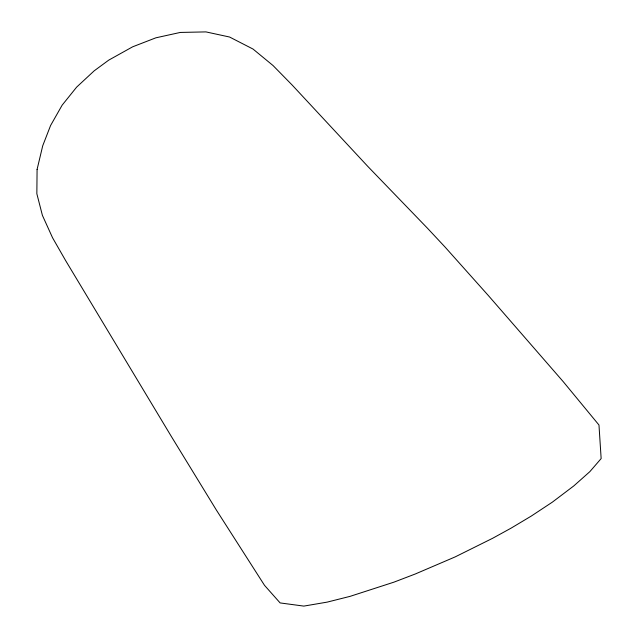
<?xml version="1.0" encoding="UTF-8"?>
<svg xmlns="http://www.w3.org/2000/svg" width="638" height="638" viewBox="0 0 638 638"><rect width="100%" height="100%" fill="white"/><g stroke="black" fill="none" stroke-linecap="round" stroke-linejoin="round"><path stroke-width="0.96" d="M37.084 169.445L36.852 193.745L42.403 215.365L52.563 237.783L65.69 260.687L171.263 436.328L216.37 510.049L264.523 585.349L280.122 602.926L303.832 606.1L327.174 602.12L350.142 596.339L393.861 582.183L415.218 574.017L455.165 556.902L492.656 538.273L511.006 528.192L531.279 516.07L552.333 502.162L573.817 485.901L589.855 471.641L601.148 458.578L598.978 425.02L563.131 381.54L488.309 295.498L444.861 246.842L427.508 228.268L367.982 166.598L292.156 85.037L273.032 65.531L253.023 49.054L229.56 37.02L205.93 31.9L180.307 32.434L155.879 37.817L132.664 46.805L108.723 60.139L94.201 70.818L76.648 87.119L62.141 105.166L50.585 125.511L42.722 145.783L37.084 169.445"/></g></svg>
